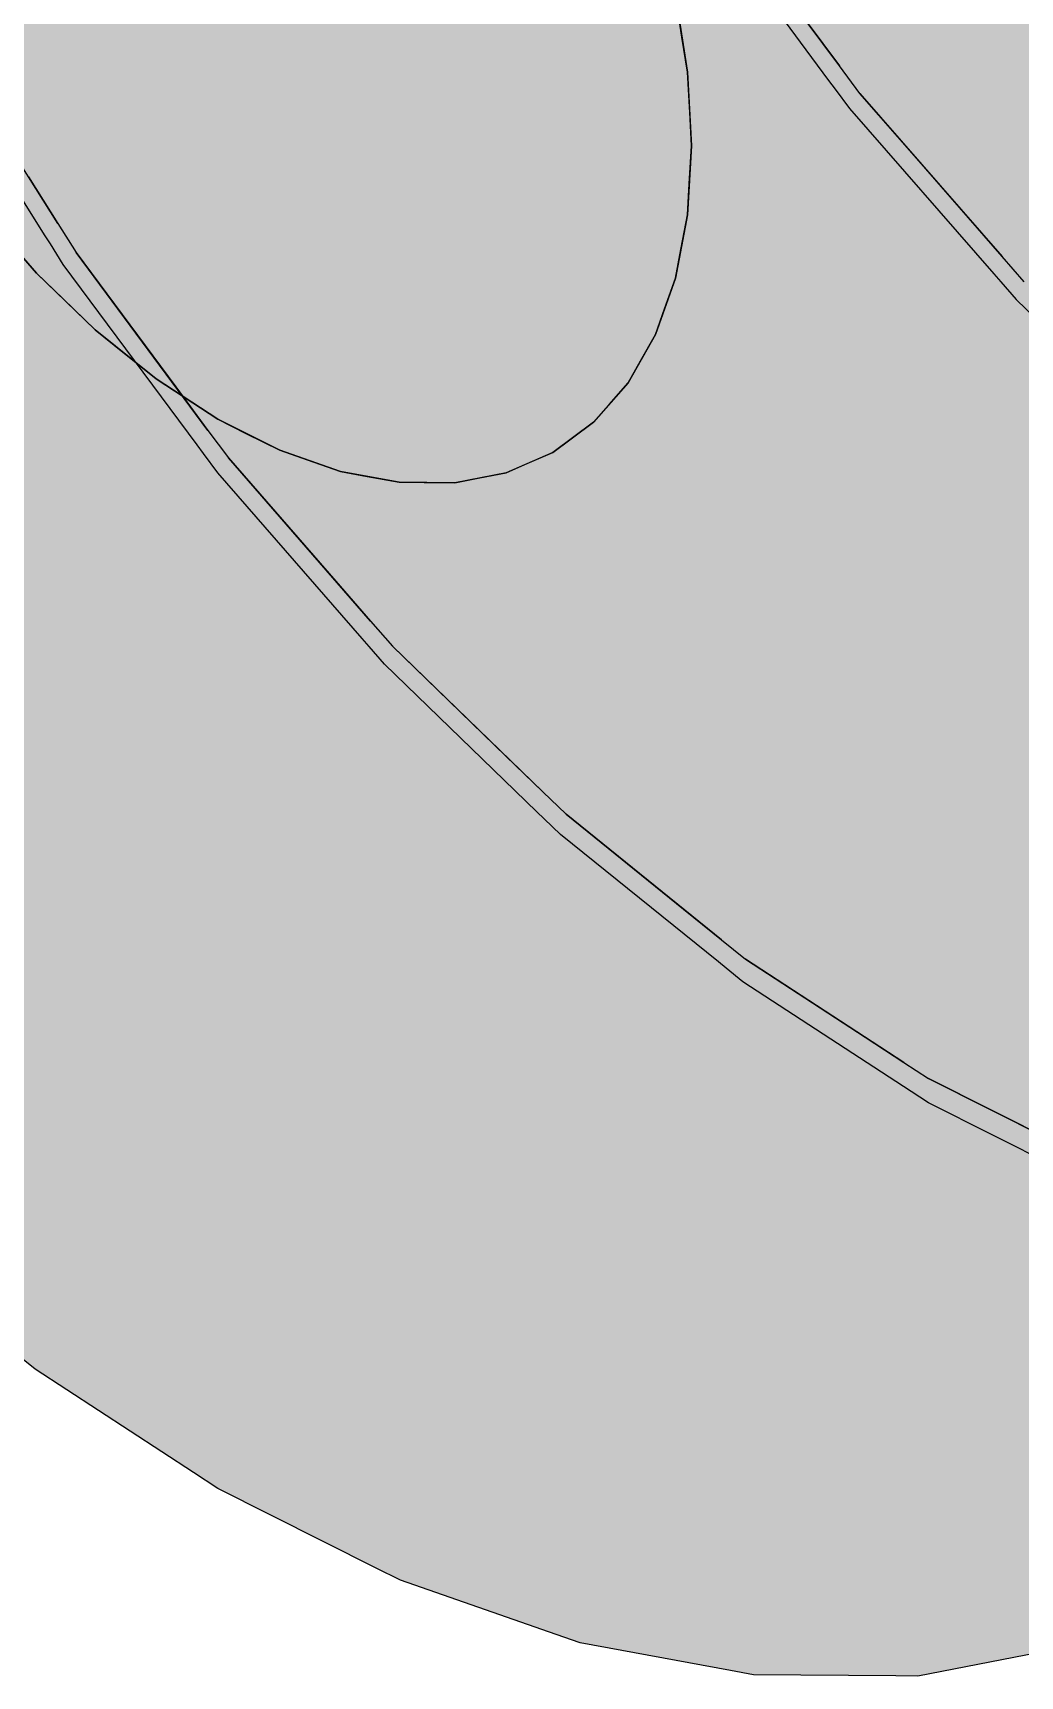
# Model space of a CAD drawing. Extents: x 0 to 420, y 0 to 297.
# Drawn here: x 271.23 to 284.49, y 179.8 to 201.88 of the extents above; entities that cross this region are included whole.
import ezdxf

# ---------------------------------------------------------------- set-up
doc = ezdxf.new("R2010")
doc.units = 0
doc.layers.add('SOMBRA', color=8, linetype='CONTINUOUS')
doc.layers.add('VISIBLE', color=7, linetype='CONTINUOUS')

msp = doc.modelspace()

# ---------------------------------------------------------------- linework, layer by layer
at = {"layer": 'SOMBRA', "color": 253}
for points in [[(296.2429, 218.3964), (268.911, 202.01), (269.2114, 201.4411)], [(296.2429, 218.3964), (269.2114, 201.4411), (296.7886, 217.3628)], [(269.4948, 200.9906), (296.7886, 217.3628), (269.2114, 201.4411)], [(269.4948, 200.9906), (296.7922, 217.3571), (296.7886, 217.3628)], [(296.7922, 217.3571), (269.4948, 200.9906), (269.8373, 200.446)], [(296.7922, 217.3571), (269.8373, 200.446), (297.4144, 216.3676)], [(307.5972, 217.2831), (279.9474, 201.8248), (279.8585, 202.392)], [(279.9474, 201.8248), (307.5972, 217.2831), (307.5981, 217.2772)], [(279.9474, 201.8248), (307.5981, 217.2772), (280.0209, 201.3555)], [(307.6522, 216.2923), (280.0209, 201.3555), (307.5981, 217.2772)], [(270.1506, 200.0233), (297.4144, 216.3676), (269.8373, 200.446)], [(270.1506, 200.0233), (297.4184, 216.3623), (297.4144, 216.3676)], [(297.4184, 216.3623), (270.1506, 200.0233), (270.5294, 199.5123)], [(297.4184, 216.3623), (270.5294, 199.5123), (298.1066, 215.434)], [(307.6522, 216.2923), (280.0507, 200.8134), (280.0209, 201.3555)], [(280.0507, 200.8134), (307.6522, 216.2923), (307.6525, 216.2866)], [(280.0507, 200.8134), (307.6525, 216.2866), (280.0754, 200.3649)], [(307.5984, 215.3642), (280.0754, 200.3649), (307.6525, 216.2866)], [(270.8674, 199.1247), (298.1066, 215.434), (270.5294, 199.5123)], [(270.8674, 199.1247), (298.1109, 215.4291), (298.1066, 215.434)], [(298.1109, 215.4291), (270.8674, 199.1247), (271.276, 198.6561)], [(298.1109, 215.4291), (271.276, 198.6561), (298.8532, 214.5778)], [(280.0456, 199.8572), (307.5981, 215.3589), (280.0209, 199.4372)], [(280.0456, 199.8572), (307.5984, 215.3642), (307.5981, 215.3589)], [(307.5984, 215.3642), (280.0456, 199.8572), (280.0754, 200.3649)], [(281.9181, 201.2447), (280.1202, 203.6699), (280.2924, 203.8296)], [(282.0046, 201.1281), (281.9181, 201.2447), (280.2924, 203.8296)], [(282.0046, 201.1281), (280.2924, 203.8296), (282.0642, 201.4396)], [(282.1967, 200.869), (282.0046, 201.1281), (282.0642, 201.4396)], [(282.1967, 200.869), (282.0642, 201.4396), (282.3381, 201.0702)], [(284.136, 198.645), (282.1967, 200.869), (282.3381, 201.0702)], [(284.2293, 198.538), (284.136, 198.645), (282.3381, 201.0702)], [(284.2293, 198.538), (282.3381, 201.0702), (284.2493, 198.8785)], [(284.4365, 198.3004), (284.2293, 198.538), (284.2493, 198.8785)], [(284.4365, 198.3004), (284.2493, 198.8785), (284.5447, 198.5396)], [(286.484, 196.3157), (284.4365, 198.3004), (284.5447, 198.5396)]]:
    msp.add_solid(points, dxfattribs=at)
at = {"layer": 'SOMBRA', "color": 254}
for points in [[(307.4366, 214.5147), (280.0209, 199.4372), (307.5981, 215.3589)], [(271.6329, 198.3102), (298.8532, 214.5778), (271.276, 198.6561)], [(271.6329, 198.3102), (298.8577, 214.5734), (298.8532, 214.5778)], [(298.8577, 214.5734), (271.6329, 198.3102), (272.0643, 197.892)], [(298.8577, 214.5734), (272.0643, 197.892), (299.6415, 213.8137)], [(307.1696, 213.7585), (279.8585, 198.5882), (307.4357, 214.5099)], [(279.9321, 198.9726), (307.4357, 214.5099), (279.8585, 198.5882)], [(279.9321, 198.9726), (307.4366, 214.5147), (307.4357, 214.5099)], [(307.4366, 214.5147), (279.9321, 198.9726), (280.0209, 199.4372)], [(272.4339, 197.5937), (299.6415, 213.8137), (272.0643, 197.892)], [(272.4339, 197.5937), (299.6461, 213.81), (299.6415, 213.8137)], [(299.6461, 213.81), (272.4339, 197.5937), (272.8808, 197.2331)], [(299.6461, 213.81), (272.8808, 197.2331), (300.4579, 213.1548)], [(306.802, 213.1083), (279.591, 197.8325), (307.1681, 213.7542)], [(279.7121, 198.1746), (307.1681, 213.7542), (279.591, 197.8325)], [(279.7121, 198.1746), (307.1696, 213.7585), (307.1681, 213.7542)], [(307.1696, 213.7585), (279.7121, 198.1746), (279.8585, 198.5882)], [(273.2568, 196.9876), (300.4579, 213.1548), (272.8808, 197.2331)], [(273.2568, 196.9876), (300.4627, 213.1517), (300.4579, 213.1548)], [(300.4627, 213.1517), (273.2568, 196.9876), (273.7114, 196.6907)], [(300.4627, 213.1517), (273.7114, 196.6907), (301.2886, 212.6124)], [(279.3895, 197.477), (306.802, 213.1083), (306.7999, 213.1046)], [(306.802, 213.1083), (279.3895, 197.477), (279.591, 197.8325)], [(306.3401, 212.5755), (279.2228, 197.1829), (306.7999, 213.1046)], [(279.3895, 197.477), (306.7999, 213.1046), (279.2228, 197.1829)], [(274.0875, 196.502), (301.2886, 212.6124), (273.7114, 196.6907)], [(274.0875, 196.502), (301.2933, 212.61), (301.2886, 212.6124)], [(301.2933, 212.61), (274.0875, 196.502), (274.5421, 196.274)], [(301.2933, 212.61), (274.5421, 196.274), (302.1192, 212.1957)], [(305.7917, 212.1689), (278.7603, 196.6507), (306.3375, 212.5724)], [(278.9697, 196.8917), (306.3375, 212.5724), (278.7603, 196.6507)], [(278.9697, 196.8917), (306.3401, 212.5755), (306.3375, 212.5724)], [(306.3401, 212.5755), (278.9697, 196.8917), (279.2228, 197.1829)], [(274.9117, 196.1455), (302.1192, 212.1957), (274.5421, 196.274)], [(274.9117, 196.1455), (302.1239, 212.194), (302.1192, 212.1957)], [(302.1239, 212.194), (274.9117, 196.1455), (275.3585, 195.9901)], [(302.1239, 212.194), (275.3585, 195.9901), (302.9357, 211.9118)], [(305.1663, 211.8957), (278.2114, 196.2449), (305.7886, 212.1666)], [(278.4599, 196.4286), (305.7886, 212.1666), (278.2114, 196.2449)], [(278.4599, 196.4286), (305.7917, 212.1689), (305.7886, 212.1666)], [(305.7917, 212.1689), (278.4599, 196.4286), (278.7603, 196.6507)], [(275.7154, 195.924), (302.9357, 211.9118), (275.3585, 195.9901)], [(275.7154, 195.924), (302.9402, 211.911), (302.9357, 211.9118)], [(302.9402, 211.911), (275.7154, 195.924), (276.1468, 195.844)], [(302.9402, 211.911), (276.1468, 195.844), (303.724, 211.7657)], [(304.4745, 211.7605), (277.5856, 195.9725), (305.1627, 211.8942)], [(277.8689, 196.0958), (305.1627, 211.8942), (277.5856, 195.9725)], [(277.8689, 196.0958), (305.1663, 211.8957), (305.1627, 211.8942)], [(305.1663, 211.8957), (277.8689, 196.0958), (278.2114, 196.2449)], [(276.4848, 195.8413), (303.724, 211.7657), (276.1468, 195.844)], [(276.4848, 195.8413), (303.7282, 211.7656), (303.724, 211.7657)], [(303.7282, 211.7656), (276.4848, 195.8413), (276.8934, 195.8381)], [(303.7282, 211.7656), (276.8934, 195.8381), (304.4706, 211.7598)], [(277.2068, 195.8989), (304.4706, 211.7598), (276.8934, 195.8381)], [(277.2068, 195.8989), (304.4745, 211.7605), (304.4706, 211.7598)], [(304.4745, 211.7605), (277.2068, 195.8989), (277.5856, 195.9725)]]:
    msp.add_solid(points, dxfattribs=at)
at = {"layer": 'SOMBRA', "color": 252}
for points in [[(289.8384, 209.3409), (282.0642, 201.4396), (281.0005, 202.8744)], [(289.8384, 209.3409), (291.6101, 206.951), (282.0642, 201.4396)], [(278.0903, 206.9438), (278.2426, 206.6553), (269.7574, 201.7563)], [(278.0903, 206.9438), (269.7574, 201.7563), (270.39, 202.498)], [(291.6101, 206.951), (282.3381, 201.0702), (282.0642, 201.4396)], [(291.6101, 206.951), (291.8841, 206.5815), (282.3381, 201.0702)], [(269.7574, 201.7563), (278.2426, 206.6553), (272.5214, 199.8286)], [(278.2426, 206.6553), (279.8683, 204.0704), (272.5214, 199.8286)], [(282.3381, 201.0702), (291.8841, 206.5815), (283.1019, 200.1942)], [(291.8841, 206.5815), (284.2493, 198.8785), (283.1019, 200.1942)], [(291.8841, 206.5815), (293.7952, 204.3898), (284.2493, 198.8785)], [(293.7952, 204.3898), (284.5447, 198.5396), (284.2493, 198.8785)], [(279.8683, 204.0704), (279.9465, 203.9461), (272.2463, 199.5004)], [(279.8683, 204.0704), (272.2463, 199.5004), (272.5214, 199.8286)], [(279.9465, 203.9461), (280.1202, 203.6699), (271.635, 198.7709)], [(279.9465, 203.9461), (271.635, 198.7709), (272.2463, 199.5004)], [(271.635, 198.7709), (280.1202, 203.6699), (274.5712, 197.003)], [(280.1202, 203.6699), (281.9181, 201.2447), (274.5712, 197.003)], [(281.0887, 202.0624), (281.87, 201.8531), (282.6095, 203.1577)], [(281.87, 201.8531), (284.2716, 202.9931), (282.6095, 203.1577)], [(281.87, 201.8531), (283.0145, 201.5464), (284.2716, 202.9931)], [(283.0145, 201.5464), (286.9764, 202.7252), (284.2716, 202.9931)], [(283.0145, 201.5464), (284.7523, 201.0808), (286.9764, 202.7252)], [(280.0209, 201.3555), (279.9655, 202.3634), (279.8585, 202.392)], [(280.0209, 201.3555), (280.1891, 202.3035), (279.9655, 202.3634)], [(280.0209, 201.3555), (280.1308, 201.3088), (280.1891, 202.3035)], [(280.1308, 201.3088), (280.5507, 202.2066), (280.1891, 202.3035)], [(280.1308, 201.3088), (280.3603, 201.2112), (280.5507, 202.2066)], [(280.3603, 201.2112), (281.0887, 202.0624), (280.5507, 202.2066)], [(269.7574, 201.7563), (271.3831, 199.1714), (269.9574, 201.8718)], [(271.3831, 199.1714), (271.5594, 199.3244), (269.9574, 201.8718)], [(280.3603, 201.2112), (280.7314, 201.0534), (281.0887, 202.0624)], [(280.7314, 201.0534), (281.87, 201.8531), (281.0887, 202.0624)], [(280.7314, 201.0534), (281.2836, 200.8185), (281.87, 201.8531)], [(281.2836, 200.8185), (283.0145, 201.5464), (281.87, 201.8531)], [(269.7574, 201.7563), (272.5214, 199.8286), (271.3831, 199.1714)], [(281.2836, 200.8185), (282.0856, 200.4774), (283.0145, 201.5464)], [(282.0856, 200.4774), (284.7523, 201.0808), (283.0145, 201.5464)], [(281.9181, 201.2447), (282.0046, 201.1281), (274.3043, 196.6823)], [(281.9181, 201.2447), (274.3043, 196.6823), (274.5712, 197.003)], [(280.0754, 200.3649), (280.1308, 201.3088), (280.0209, 201.3555)], [(280.0754, 200.3649), (280.3603, 201.2112), (280.1308, 201.3088)], [(280.0754, 200.3649), (280.1862, 200.301), (280.3603, 201.2112)], [(280.1862, 200.301), (280.7314, 201.0534), (280.3603, 201.2112)], [(282.0046, 201.1281), (282.1967, 200.869), (273.7114, 195.97)], [(282.0046, 201.1281), (273.7114, 195.97), (274.3043, 196.6823)], [(280.1862, 200.301), (280.4177, 200.1673), (280.7314, 201.0534)], [(280.4177, 200.1673), (281.2836, 200.8185), (280.7314, 201.0534)], [(282.0856, 200.4774), (283.2603, 199.9777), (284.7523, 201.0808)], [(283.2603, 199.9777), (287.5801, 200.3231), (284.7523, 201.0808)], [(273.7114, 195.97), (282.1967, 200.869), (276.7891, 194.4032)], [(282.1967, 200.869), (284.136, 198.645), (276.7891, 194.4032)], [(280.4177, 200.1673), (280.7919, 199.9512), (281.2836, 200.8185)], [(280.7919, 199.9512), (282.0856, 200.4774), (281.2836, 200.8185)], [(280.0209, 199.4372), (280.1862, 200.301), (280.0754, 200.3649)], [(280.0209, 199.4372), (280.4177, 200.1673), (280.1862, 200.301)], [(280.7919, 199.9512), (281.3489, 199.6297), (282.0856, 200.4774)], [(281.3489, 199.6297), (283.2603, 199.9777), (282.0856, 200.4774)], [(283.2603, 199.9777), (285.0439, 199.2191), (287.5801, 200.3231)], [(280.0209, 199.4372), (280.1308, 199.3571), (280.4177, 200.1673)], [(280.1308, 199.3571), (280.7919, 199.9512), (280.4177, 200.1673)], [(271.5594, 199.3244), (265.7063, 195.9451), (271.1668, 199.9487)], [(280.1308, 199.3571), (280.3603, 199.1897), (280.7919, 199.9512)], [(280.3603, 199.1897), (281.3489, 199.6297), (280.7919, 199.9512)], [(281.3489, 199.6297), (282.1578, 199.1626), (283.2603, 199.9777)], [(282.1578, 199.1626), (285.0439, 199.2191), (283.2603, 199.9777)], [(272.5214, 199.8286), (271.4612, 199.0471), (271.3831, 199.1714)], [(272.5214, 199.8286), (272.2463, 199.5004), (271.4612, 199.0471)], [(270.5294, 199.5123), (271.1451, 198.3666), (271.2336, 198.5624)], [(270.5294, 199.5123), (271.2336, 198.5624), (271.276, 198.6561)], [(272.2463, 199.5004), (271.635, 198.7709), (271.4612, 199.0471)], [(279.8585, 198.5882), (280.1308, 199.3571), (280.0209, 199.4372)], [(280.3603, 199.1897), (280.7314, 198.919), (281.3489, 199.6297)], [(280.7314, 198.919), (282.1578, 199.1626), (281.3489, 199.6297)], [(271.5594, 199.3244), (271.8071, 198.9306), (262.2612, 193.4193)], [(271.5594, 199.3244), (262.2612, 193.4193), (265.7063, 195.9451)], [(271.3831, 199.1714), (271.4612, 199.0471), (271.5594, 199.3244)], [(271.4612, 199.0471), (271.8071, 198.9306), (271.5594, 199.3244)], [(279.8585, 198.5882), (280.3603, 199.1897), (280.1308, 199.3571)], [(282.1578, 199.1626), (283.3427, 198.4785), (285.0439, 199.2191)], [(283.3427, 198.4785), (287.9465, 197.9845), (285.0439, 199.2191)], [(271.4612, 199.0471), (271.635, 198.7709), (271.8071, 198.9306)], [(279.8585, 198.5882), (279.9655, 198.4933), (280.3603, 199.1897)], [(279.9655, 198.4933), (280.7314, 198.919), (280.3603, 199.1897)], [(280.7314, 198.919), (281.2836, 198.5163), (282.1578, 199.1626)], [(281.2836, 198.5163), (283.3427, 198.4785), (282.1578, 199.1626)], [(264.033, 191.0293), (262.2612, 193.4193), (271.8071, 198.9306)], [(264.033, 191.0293), (271.8071, 198.9306), (273.1447, 197.1264)], [(271.635, 198.7709), (273.4328, 196.3457), (271.8071, 198.9306)], [(271.635, 198.7709), (274.5712, 197.003), (273.4328, 196.3457)], [(273.4328, 196.3457), (273.5789, 196.5407), (271.8071, 198.9306)], [(279.9655, 198.4933), (280.1891, 198.295), (280.7314, 198.919)], [(280.1891, 198.295), (281.2836, 198.5163), (280.7314, 198.919)], [(271.2336, 198.5624), (271.1451, 198.3666), (271.8788, 197.1999)], [(271.276, 198.6561), (271.2336, 198.5624), (271.9757, 197.5614)], [(271.2336, 198.5624), (271.8788, 197.1999), (271.9757, 197.5614)], [(271.276, 198.6561), (271.9757, 197.5614), (272.0356, 197.785)], [(271.276, 198.6561), (272.0356, 197.785), (272.0643, 197.892)], [(284.2293, 198.538), (284.4365, 198.3004), (275.9512, 193.4014)], [(284.2293, 198.538), (275.9512, 193.4014), (276.529, 194.0922)], [(284.136, 198.645), (284.2293, 198.538), (276.529, 194.0922)], [(284.136, 198.645), (276.529, 194.0922), (276.7891, 194.4032)], [(279.591, 197.8325), (279.9655, 198.4933), (279.8585, 198.5882)], [(271.1451, 198.3666), (271.0018, 198.05), (271.7347, 196.6619)], [(271.1451, 198.3666), (271.7347, 196.6619), (271.8788, 197.1999)], [(279.591, 197.8325), (280.1891, 198.295), (279.9655, 198.4933)], [(280.1891, 198.295), (280.5507, 197.9744), (281.2836, 198.5163)], [(280.5507, 197.9744), (282.0855, 197.9313), (281.2836, 198.5163)], [(281.2836, 198.5163), (282.0855, 197.9313), (283.3427, 198.4785)], [(282.0855, 197.9313), (285.1417, 197.4399), (283.3427, 198.4785)], [(283.3427, 198.4785), (285.1417, 197.4399), (287.9465, 197.9845)], [(275.9512, 193.4014), (284.4365, 198.3004), (279.1371, 192.0739)], [(284.4365, 198.3004), (286.484, 196.3157), (279.1371, 192.0739)], [(279.591, 197.8325), (279.6933, 197.7244), (280.1891, 198.295)], [(279.6933, 197.7244), (280.5507, 197.9744), (280.1891, 198.295)], [(271.0018, 198.05), (270.7887, 197.5789), (271.5253, 195.8806)], [(271.0018, 198.05), (271.5253, 195.8806), (271.7347, 196.6619)], [(272.0643, 197.892), (272.0356, 197.785), (272.8361, 196.8671)], [(272.0643, 197.892), (272.8361, 196.8671), (272.8663, 197.1147)], [(272.0643, 197.892), (272.8663, 197.1147), (272.8808, 197.2331)], [(279.6933, 197.7244), (279.9072, 197.4987), (280.5507, 197.9744)], [(279.9072, 197.4987), (281.0887, 197.4974), (280.5507, 197.9744)], [(280.5507, 197.9744), (281.0887, 197.4974), (282.0855, 197.9313)], [(281.0887, 197.4974), (283.2603, 197.0745), (282.0855, 197.9313)], [(282.0855, 197.9313), (283.2603, 197.0745), (285.1417, 197.4399)], [(272.0356, 197.785), (271.9757, 197.5614), (272.7872, 196.4668)], [(272.0356, 197.785), (272.7872, 196.4668), (272.8361, 196.8671)], [(279.2228, 197.1829), (279.6933, 197.7244), (279.591, 197.8325)], [(279.2228, 197.1829), (279.9072, 197.4987), (279.6933, 197.7244)], [(270.7887, 197.5789), (271.2187, 194.7361), (271.5253, 195.8806)], [(271.9757, 197.5614), (271.8788, 197.1999), (272.7145, 195.8712)], [(271.9757, 197.5614), (272.7145, 195.8712), (272.7872, 196.4668)], [(279.2228, 197.1829), (279.3187, 197.0636), (279.9072, 197.4987)], [(279.3187, 197.0636), (280.253, 197.1336), (279.9072, 197.4987)], [(279.9072, 197.4987), (280.253, 197.1336), (281.0887, 197.4974)], [(280.253, 197.1336), (281.87, 196.8045), (281.0887, 197.4974)], [(281.0887, 197.4974), (281.87, 196.8045), (283.2603, 197.0745)], [(283.2603, 197.0745), (288.0693, 195.7496), (285.1417, 197.4399)], [(272.8808, 197.2331), (272.8663, 197.1147), (273.7114, 196.2955)], [(272.8808, 197.2331), (273.7114, 196.2955), (273.7114, 196.5628)], [(272.8808, 197.2331), (273.7114, 196.5628), (273.7114, 196.6907)], [(264.033, 191.0293), (273.1447, 197.1264), (267.7256, 193.1613)], [(273.5789, 196.5407), (267.7256, 193.1613), (273.1447, 197.1264)], [(271.8788, 197.1999), (271.7347, 196.6619), (272.6089, 195.0061)], [(271.8788, 197.1999), (272.6089, 195.0061), (272.7145, 195.8712)], [(272.8663, 197.1147), (272.8361, 196.8671), (273.7114, 195.8633)], [(272.8663, 197.1147), (273.7114, 195.8633), (273.7114, 196.2955)], [(274.5712, 197.003), (273.5193, 196.2291), (273.4328, 196.3457)], [(274.5712, 197.003), (274.3043, 196.6823), (273.5193, 196.2291)], [(278.7603, 196.6507), (279.3187, 197.0636), (279.2228, 197.1829)], [(278.7603, 196.6507), (279.5192, 196.8142), (279.3187, 197.0636)], [(279.3187, 197.0636), (279.5192, 196.8142), (280.253, 197.1336)], [(279.5192, 196.8142), (280.7675, 196.5904), (280.253, 197.1336)], [(280.253, 197.1336), (280.7675, 196.5904), (281.87, 196.8045)], [(281.87, 196.8045), (285.0439, 195.7736), (283.2603, 197.0745)], [(283.2603, 197.0745), (285.0439, 195.7736), (288.0693, 195.7496)], [(272.8361, 196.8671), (272.7872, 196.4668), (273.7114, 195.2202)], [(272.8361, 196.8671), (273.7114, 195.2202), (273.7114, 195.8633)], [(278.7603, 196.6507), (278.8482, 196.5221), (279.5192, 196.8142)], [(278.8482, 196.5221), (279.8433, 196.4109), (279.5192, 196.8142)], [(279.5192, 196.8142), (279.8433, 196.4109), (280.7675, 196.5904)], [(280.7675, 196.5904), (283.0145, 195.7896), (281.87, 196.8045)], [(281.87, 196.8045), (283.0145, 195.7896), (285.0439, 195.7736)], [(271.7347, 196.6619), (271.5253, 195.8806), (272.4543, 193.7389)], [(271.7347, 196.6619), (272.4543, 193.7389), (272.6089, 195.0061)], [(274.3043, 196.6823), (273.7114, 195.97), (273.5193, 196.2291)], [(273.7114, 196.6907), (273.7114, 196.5628), (274.5868, 195.8563)], [(273.7114, 196.6907), (274.5868, 195.8563), (274.5565, 196.1388)], [(273.7114, 196.6907), (274.5565, 196.1388), (274.5421, 196.274)], [(273.7114, 196.5628), (273.7114, 196.2955), (274.6356, 195.3996)], [(273.7114, 196.5628), (274.6356, 195.3996), (274.5868, 195.8563)], [(278.2114, 196.2449), (278.8482, 196.5221), (278.7603, 196.6507)], [(279.8433, 196.4109), (281.5149, 195.8015), (280.7675, 196.5904)], [(280.7675, 196.5904), (281.5149, 195.8015), (283.0145, 195.7896)], [(273.5789, 196.5407), (273.8528, 196.1712), (264.3069, 190.6598)], [(273.5789, 196.5407), (264.3069, 190.6598), (267.7256, 193.1613)], [(272.7872, 196.4668), (272.7145, 195.8712), (273.7114, 194.2861)], [(272.7872, 196.4668), (273.7114, 194.2861), (273.7114, 195.2202)], [(273.4328, 196.3457), (273.5193, 196.2291), (273.5789, 196.5407)], [(273.5193, 196.2291), (273.8528, 196.1712), (273.5789, 196.5407)], [(278.2114, 196.2449), (279.0318, 196.2534), (278.8482, 196.5221)], [(278.8482, 196.5221), (279.0318, 196.2534), (279.8433, 196.4109)], [(279.0318, 196.2534), (280.3257, 195.8109), (279.8433, 196.4109)], [(279.8433, 196.4109), (280.3257, 195.8109), (281.5149, 195.8015)], [(266.218, 188.4681), (264.3069, 190.6598), (273.8528, 196.1712)], [(266.218, 188.4681), (273.8528, 196.1712), (275.2956, 194.5166)], [(273.5193, 196.2291), (273.7114, 195.97), (273.8528, 196.1712)], [(273.7114, 196.2955), (273.7114, 195.8633), (274.7083, 194.72)], [(273.7114, 196.2955), (274.7083, 194.72), (274.6356, 195.3996)], [(273.7114, 195.97), (275.6507, 193.746), (273.8528, 196.1712)], [(275.6507, 193.746), (275.764, 193.9795), (273.8528, 196.1712)], [(274.5421, 196.274), (274.5565, 196.1388), (275.4471, 195.5572)], [(274.5421, 196.274), (275.4471, 195.5572), (275.3872, 195.85)], [(274.5421, 196.274), (275.3872, 195.85), (275.3585, 195.9901)], [(274.5565, 196.1388), (274.5868, 195.8563), (275.544, 195.0838)], [(274.5565, 196.1388), (275.544, 195.0838), (275.4471, 195.5572)], [(277.5856, 195.9725), (278.2898, 196.1092), (278.2114, 196.2449)], [(277.5856, 195.9725), (278.4534, 195.8257), (278.2898, 196.1092)], [(278.2114, 196.2449), (278.2898, 196.1092), (279.0318, 196.2534)], [(278.2898, 196.1092), (279.3288, 195.8188), (279.0318, 196.2534)], [(278.2898, 196.1092), (278.4534, 195.8257), (279.3288, 195.8188)], [(286.5825, 196.2202), (286.8013, 196.0081), (278.316, 191.1092)], [(286.5825, 196.2202), (278.316, 191.1092), (278.8823, 191.7745)], [(286.484, 196.3157), (286.5825, 196.2202), (278.8823, 191.7745)], [(286.484, 196.3157), (278.8823, 191.7745), (279.1371, 192.0739)], [(279.0318, 196.2534), (279.3288, 195.8188), (280.3257, 195.8109)], [(273.7114, 195.97), (276.7891, 194.4032), (275.6507, 193.746)], [(275.3585, 195.9901), (275.3872, 195.85), (276.2778, 195.4032)], [(275.3585, 195.9901), (276.2778, 195.4032), (276.1892, 195.7013)], [(275.3585, 195.9901), (276.1892, 195.7013), (276.1468, 195.844)], [(276.8934, 195.8381), (277.653, 195.8321), (277.5856, 195.9725)], [(277.5856, 195.9725), (277.653, 195.8321), (278.4534, 195.8257)], [(278.316, 191.1092), (286.8013, 196.0081), (281.5751, 190.0549)], [(286.8013, 196.0081), (288.9221, 194.2966), (281.5751, 190.0549)], [(271.5253, 195.8806), (271.2187, 194.7361), (272.2195, 191.8149)], [(271.5253, 195.8806), (272.2195, 191.8149), (272.4543, 193.7389)], [(272.7145, 195.8712), (272.6089, 195.0061), (273.7114, 192.9179)], [(272.7145, 195.8712), (273.7114, 192.9179), (273.7114, 194.2861)], [(273.7114, 195.8633), (273.7114, 195.2202), (274.8139, 193.733)], [(273.7114, 195.8633), (274.8139, 193.733), (274.7083, 194.72)], [(274.5868, 195.8563), (274.6356, 195.3996), (275.6881, 194.3794)], [(274.5868, 195.8563), (275.6881, 194.3794), (275.544, 195.0838)], [(275.3872, 195.85), (275.4471, 195.5572), (276.421, 194.9212)], [(275.3872, 195.85), (276.421, 194.9212), (276.2778, 195.4032)], [(276.1468, 195.844), (276.1892, 195.7013), (277.0645, 195.397)], [(276.1468, 195.844), (277.0645, 195.397), (276.9488, 195.6953)], [(276.1468, 195.844), (276.9488, 195.6953), (276.8934, 195.8381)], [(276.1892, 195.7013), (276.2778, 195.4032), (277.2517, 194.9147)], [(276.1892, 195.7013), (277.2517, 194.9147), (277.0645, 195.397)], [(276.8934, 195.8381), (276.9488, 195.6953), (277.7939, 195.5386)], [(276.8934, 195.8381), (277.7939, 195.5386), (277.653, 195.8321)], [(276.9488, 195.6953), (277.0645, 195.397), (278.0218, 195.0642)], [(276.9488, 195.6953), (278.0218, 195.0642), (277.7939, 195.5386)], [(277.653, 195.8321), (277.7939, 195.5386), (278.7181, 195.3673)], [(277.653, 195.8321), (278.7181, 195.3673), (278.4534, 195.8257)], [(278.4534, 195.8257), (278.7181, 195.3673), (279.7706, 195.1722)], [(278.4534, 195.8257), (279.7706, 195.1722), (279.3288, 195.8188)], [(279.3288, 195.8188), (279.7706, 195.1722), (281.0262, 194.9394)], [(279.3288, 195.8188), (281.0262, 194.9394), (280.3257, 195.8109)], [(280.3257, 195.8109), (281.0262, 194.9394), (282.6095, 194.6459)], [(280.3257, 195.8109), (282.6095, 194.6459), (281.5149, 195.8015)], [(281.5149, 195.8015), (282.6095, 194.6459), (284.7522, 194.2487)], [(281.5149, 195.8015), (284.7522, 194.2487), (283.0145, 195.7896)], [(283.0145, 195.7896), (284.7522, 194.2487), (287.9464, 193.6566)], [(283.0145, 195.7896), (287.9464, 193.6566), (285.0439, 195.7736)], [(275.4471, 195.5572), (275.544, 195.0838), (276.6342, 194.204)], [(275.4471, 195.5572), (276.6342, 194.204), (276.421, 194.9212)], [(277.7939, 195.5386), (278.0218, 195.0642), (279.1119, 194.6852)], [(277.7939, 195.5386), (279.1119, 194.6852), (278.7181, 195.3673)], [(274.6356, 195.3996), (274.7083, 194.72), (275.8975, 193.3563)], [(274.6356, 195.3996), (275.8975, 193.3563), (275.6881, 194.3794)], [(276.2778, 195.4032), (276.421, 194.9212), (277.5302, 194.1969)], [(276.2778, 195.4032), (277.5302, 194.1969), (277.2517, 194.9147)], [(277.0645, 195.397), (277.2517, 194.9147), (278.3608, 194.3582)], [(277.0645, 195.397), (278.3608, 194.3582), (278.0218, 195.0642)], [(278.7181, 195.3673), (279.1119, 194.6852), (280.4124, 194.2331)], [(278.7181, 195.3673), (280.4124, 194.2331), (279.7706, 195.1722)], [(272.6089, 195.0061), (272.4543, 193.7389), (273.7114, 190.8406)], [(272.6089, 195.0061), (273.7114, 190.8406), (273.7114, 192.9179)], [(273.7114, 195.2202), (273.7114, 194.2861), (274.9686, 192.2873)], [(273.7114, 195.2202), (274.9686, 192.2873), (274.8139, 193.733)], [(275.544, 195.0838), (275.6881, 194.3794), (276.9437, 193.1623)], [(275.544, 195.0838), (276.9437, 193.1623), (276.6342, 194.204)], [(278.0218, 195.0642), (278.3608, 194.3582), (279.6839, 193.6945)], [(278.0218, 195.0642), (279.6839, 193.6945), (279.1119, 194.6852)], [(279.7706, 195.1722), (280.4124, 194.2331), (282.0523, 193.6629)], [(279.7706, 195.1722), (282.0523, 193.6629), (281.0262, 194.9394)], [(276.421, 194.9212), (276.6342, 194.204), (277.9346, 193.1545)], [(276.421, 194.9212), (277.9346, 193.1545), (277.5302, 194.1969)], [(277.2517, 194.9147), (277.5302, 194.1969), (278.8533, 193.3329)], [(277.2517, 194.9147), (278.8533, 193.3329), (278.3608, 194.3582)], [(281.0262, 194.9394), (282.0523, 193.6629), (284.2716, 192.8913)], [(281.0262, 194.9394), (284.2716, 192.8913), (282.6095, 194.6459)], [(271.2187, 194.7361), (270.753, 192.9983), (271.8373, 188.6839)], [(271.2187, 194.7361), (271.8373, 188.6839), (272.2195, 191.8149)], [(274.7083, 194.72), (274.8139, 193.733), (276.2042, 191.8577)], [(274.7083, 194.72), (276.2042, 191.8577), (275.8975, 193.3563)], [(279.1119, 194.6852), (279.6839, 193.6945), (281.3524, 192.8574)], [(279.1119, 194.6852), (281.3524, 192.8574), (280.4124, 194.2331)], [(282.6095, 194.6459), (284.2716, 192.8913), (287.5801, 191.7411)], [(282.6095, 194.6459), (287.5801, 191.7411), (284.7522, 194.2487)], [(266.218, 188.4681), (275.2956, 194.5166), (269.9106, 190.6)], [(275.764, 193.9795), (269.9106, 190.6), (275.2956, 194.5166)], [(276.7891, 194.4032), (275.744, 193.639), (275.6507, 193.746)], [(275.6881, 194.3794), (275.8975, 193.3563), (277.3971, 191.6365)], [(275.6881, 194.3794), (277.3971, 191.6365), (276.9437, 193.1623)], [(276.7891, 194.4032), (276.529, 194.0922), (275.744, 193.639)], [(278.3608, 194.3582), (278.8533, 193.3329), (280.5217, 192.2433)], [(278.3608, 194.3582), (280.5217, 192.2433), (279.6839, 193.6945)], [(273.7114, 194.2861), (273.7114, 192.9179), (275.2034, 190.0921)], [(273.7114, 194.2861), (275.2034, 190.0921), (274.9686, 192.2873)], [(276.6342, 194.204), (276.9437, 193.1623), (278.5271, 191.6276)], [(276.6342, 194.204), (278.5271, 191.6276), (277.9346, 193.1545)], [(277.5302, 194.1969), (277.9346, 193.1545), (279.5746, 191.831)], [(277.5302, 194.1969), (279.5746, 191.831), (278.8533, 193.3329)], [(280.4124, 194.2331), (281.3524, 192.8574), (283.6104, 191.7247)], [(280.4124, 194.2331), (283.6104, 191.7247), (282.0523, 193.6629)], [(289.0241, 194.2143), (289.2506, 194.0314), (280.7654, 189.1325)], [(289.0241, 194.2143), (280.7654, 189.1325), (281.3238, 189.7685)], [(288.9221, 194.2966), (289.0241, 194.2143), (281.3238, 189.7685)], [(288.9221, 194.2966), (281.3238, 189.7685), (281.5751, 190.0549)], [(275.764, 193.9795), (276.0595, 193.6407), (266.5135, 188.1293)], [(275.764, 193.9795), (266.5135, 188.1293), (269.9106, 190.6)], [(275.6507, 193.746), (275.744, 193.639), (275.764, 193.9795)], [(276.529, 194.0922), (275.9512, 193.4014), (275.744, 193.639)], [(275.744, 193.639), (276.0595, 193.6407), (275.764, 193.9795)], [(280.7654, 189.1325), (289.2506, 194.0314), (284.0614, 188.3806)], [(289.2506, 194.0314), (291.4083, 192.6224), (284.0614, 188.3806)], [(272.4543, 193.7389), (272.2195, 191.8149), (273.7114, 187.4601)], [(272.4543, 193.7389), (273.7114, 187.4601), (273.7114, 190.8406)], [(274.8139, 193.733), (274.9686, 192.2873), (276.6698, 189.5823)], [(274.8139, 193.733), (276.6698, 189.5823), (276.2042, 191.8577)], [(279.6839, 193.6945), (280.5217, 192.2433), (282.7797, 190.7688)], [(279.6839, 193.6945), (282.7797, 190.7688), (281.3524, 192.8574)], [(268.5313, 186.1734), (266.5135, 188.1293), (276.0595, 193.6407)], [(268.5313, 186.1734), (276.0595, 193.6407), (277.5828, 192.1641)], [(275.744, 193.639), (275.9512, 193.4014), (276.0595, 193.6407)], [(275.9512, 193.4014), (277.9988, 191.4167), (276.0595, 193.6407)], [(277.9988, 191.4167), (278.0773, 191.6848), (276.0595, 193.6407)], [(282.0523, 193.6629), (283.6104, 191.7247), (286.9764, 190.0361)], [(282.0523, 193.6629), (286.9764, 190.0361), (284.2716, 192.8913)], [(275.8975, 193.3563), (276.2042, 191.8577), (278.0856, 189.3198)], [(275.8975, 193.3563), (278.0856, 189.3198), (277.3971, 191.6365)], [(275.9512, 193.4014), (279.1371, 192.0739), (277.9988, 191.4167)], [(278.8533, 193.3329), (279.5746, 191.831), (281.7939, 190.04)], [(278.8533, 193.3329), (281.7939, 190.04), (280.5217, 192.2433)], [(276.9437, 193.1623), (277.3971, 191.6365), (279.4266, 189.3092)], [(276.9437, 193.1623), (279.4266, 189.3092), (278.5271, 191.6276)], [(277.9346, 193.1545), (278.5271, 191.6276), (280.6698, 189.5506)], [(277.9346, 193.1545), (280.6698, 189.5506), (279.5746, 191.831)], [(270.753, 192.9983), (270.9332, 184.1844), (271.2563, 183.9236)], [(270.753, 192.9983), (271.2563, 183.9236), (271.8373, 188.6839)], [(273.7114, 192.9179), (273.7114, 190.8406), (275.5855, 186.5199)], [(273.7114, 192.9179), (275.5855, 186.5199), (275.2034, 190.0921)], [(281.3524, 192.8574), (282.7797, 190.7688), (286.1457, 188.5707)], [(281.3524, 192.8574), (286.1457, 188.5707), (283.6104, 191.7247)], [(284.2716, 192.8913), (286.9764, 190.0361), (291.7737, 187.6294)], [(284.2716, 192.8913), (291.8796, 187.9285), (287.5801, 191.7411)], [(284.2716, 192.8913), (291.7737, 187.6294), (291.8796, 187.9285)], [(291.4083, 192.6224), (291.5121, 192.5546), (283.8118, 188.1088)], [(291.4083, 192.6224), (283.8118, 188.1088), (284.0614, 188.3806)], [(291.5121, 192.5546), (291.7426, 192.4041), (283.2574, 187.5051)], [(291.5121, 192.5546), (283.2574, 187.5051), (283.8118, 188.1088)], [(283.2574, 187.5051), (291.7426, 192.4041), (286.5534, 187.0799)], [(268.5313, 186.1734), (277.5828, 192.1641), (272.224, 188.3054)], [(278.0773, 191.6848), (272.224, 188.3054), (277.5828, 192.1641)], [(274.9686, 192.2873), (275.2034, 190.0921), (277.4275, 185.8795)], [(274.9686, 192.2873), (277.4275, 185.8795), (276.6698, 189.5823)], [(280.5217, 192.2433), (281.7939, 190.04), (285.1023, 187.3699)], [(280.5217, 192.2433), (285.1023, 187.3699), (282.7797, 190.7688)], [(279.1371, 192.0739), (278.0972, 191.3212), (277.9988, 191.4167)], [(279.1371, 192.0739), (278.8823, 191.7745), (278.0972, 191.3212)], [(272.2195, 191.8149), (271.8373, 188.6839), (273.3827, 182.535)], [(272.2195, 191.8149), (273.3827, 182.535), (273.7114, 182.3203)], [(272.2195, 191.8149), (273.7114, 182.3203), (273.7114, 187.4601)], [(276.2042, 191.8577), (276.6698, 189.5823), (279.206, 185.5498)], [(276.2042, 191.8577), (279.206, 185.5498), (278.0856, 189.3198)], [(278.8823, 191.7745), (278.316, 191.1092), (278.0972, 191.3212)], [(279.5746, 191.831), (280.6698, 189.5506), (283.864, 186.4544)], [(279.5746, 191.831), (283.864, 186.4544), (281.7939, 190.04)], [(283.6104, 191.7247), (286.1457, 188.5707), (290.943, 185.4379)], [(283.6104, 191.7247), (291.0887, 185.6949), (286.9764, 190.0361)], [(283.6104, 191.7247), (290.943, 185.4379), (291.0887, 185.6949)], [(278.0773, 191.6848), (278.3892, 191.3824), (268.8433, 185.871)], [(278.0773, 191.6848), (268.8433, 185.871), (272.224, 188.3054)], [(277.3971, 191.6365), (278.0856, 189.3198), (280.8904, 185.5365)], [(277.3971, 191.6365), (280.8904, 185.5365), (279.4266, 189.3092)], [(277.9988, 191.4167), (278.0972, 191.3212), (278.0773, 191.6848)], [(278.0972, 191.3212), (278.3892, 191.3824), (278.0773, 191.6848)], [(278.5271, 191.6276), (279.4266, 189.3092), (282.4519, 185.8398)], [(278.5271, 191.6276), (282.4519, 185.8398), (280.6698, 189.5506)], [(270.9332, 184.1844), (268.8433, 185.871), (278.3892, 191.3824)], [(270.9332, 184.1844), (278.3892, 191.3824), (279.967, 190.1091)], [(278.0972, 191.3212), (278.316, 191.1092), (278.3892, 191.3824)], [(278.316, 191.1092), (280.4368, 189.3976), (278.3892, 191.3824)], [(280.4368, 189.3976), (280.4792, 189.6957), (278.3892, 191.3824)], [(278.316, 191.1092), (281.5751, 190.0549), (280.4368, 189.3976)], [(273.7114, 190.8406), (275.8378, 181.2536), (276.1665, 181.0887)], [(273.7114, 190.8406), (273.7114, 187.4601), (275.8378, 181.2536)], [(273.7114, 190.8406), (276.1665, 181.0887), (275.5855, 186.5199)], [(282.7797, 190.7688), (285.1023, 187.3699), (289.8175, 183.5646)], [(282.7797, 190.7688), (290.0005, 183.7752), (286.1457, 188.5707)], [(282.7797, 190.7688), (289.8175, 183.5646), (290.0005, 183.7752)], [(270.9332, 184.1844), (279.967, 190.1091), (274.6259, 186.3163)], [(280.4792, 189.6957), (274.6259, 186.3163), (279.967, 190.1091)], [(275.2034, 190.0921), (278.2564, 180.3621), (278.5796, 180.2498)], [(275.2034, 190.0921), (275.5855, 186.5199), (278.2564, 180.3621)], [(275.2034, 190.0921), (278.5796, 180.2498), (277.4275, 185.8795)], [(281.5751, 190.0549), (280.5388, 189.3153), (280.4368, 189.3976)], [(281.5751, 190.0549), (281.3238, 189.7685), (280.5388, 189.3153)], [(281.7939, 190.04), (283.864, 186.4544), (288.4164, 182.0416)], [(281.7939, 190.04), (288.6336, 182.2022), (285.1023, 187.3699)], [(281.7939, 190.04), (288.4164, 182.0416), (288.6336, 182.2022)], [(281.3238, 189.7685), (280.7654, 189.1325), (280.5388, 189.3153)], [(280.4792, 189.6957), (280.8023, 189.4349), (271.2563, 183.9236)], [(280.4792, 189.6957), (271.2563, 183.9236), (274.6259, 186.3163)], [(276.6698, 189.5823), (280.5974, 179.8757), (280.9093, 179.8179)], [(276.6698, 189.5823), (277.4275, 185.8795), (280.5974, 179.8757)], [(276.6698, 189.5823), (280.9093, 179.8179), (279.206, 185.5498)], [(280.4368, 189.3976), (280.5388, 189.3153), (280.4792, 189.6957)], [(280.5388, 189.3153), (280.8023, 189.4349), (280.4792, 189.6957)], [(280.6698, 189.5506), (282.4519, 185.8398), (286.7637, 180.8951)], [(280.6698, 189.5506), (286.7637, 180.8951), (287.0114, 181.0029)], [(280.6698, 189.5506), (287.0114, 181.0029), (283.864, 186.4544)], [(273.3827, 182.535), (271.2563, 183.9236), (280.8023, 189.4349)], [(273.3827, 182.535), (280.8023, 189.4349), (282.4075, 188.3867)], [(278.0856, 189.3198), (279.206, 185.5498), (282.8205, 179.8028)], [(278.0856, 189.3198), (282.8205, 179.8028), (283.1159, 179.8004)], [(278.0856, 189.3198), (283.1159, 179.8004), (280.8904, 185.5365)], [(279.4266, 189.3092), (280.8904, 185.5365), (284.8877, 180.1445)], [(279.4266, 189.3092), (284.8877, 180.1445), (285.1616, 180.1977)], [(279.4266, 189.3092), (285.1616, 180.1977), (282.4519, 185.8398)], [(280.5388, 189.3153), (280.7654, 189.1325), (280.8023, 189.4349)], [(280.7654, 189.1325), (282.923, 187.7234), (280.8023, 189.4349)], [(282.923, 187.7234), (282.9286, 188.0464), (280.8023, 189.4349)], [(280.7654, 189.1325), (284.0614, 188.3806), (282.923, 187.7234)], [(271.8373, 188.6839), (271.2563, 183.9236), (273.3827, 182.535)], [(273.3827, 182.535), (282.4075, 188.3867), (277.0752, 184.6669)], [(282.9286, 188.0464), (277.0752, 184.6669), (282.4075, 188.3867)], [(284.0614, 188.3806), (283.0268, 187.6556), (282.923, 187.7234)], [(284.0614, 188.3806), (283.8118, 188.1088), (283.0268, 187.6556)], [(268.5313, 186.1734), (272.224, 188.3054), (268.8433, 185.871)], [(282.9286, 188.0464), (283.2574, 187.8317), (273.7114, 182.3203)], [(282.9286, 188.0464), (273.7114, 182.3203), (277.0752, 184.6669)], [(282.923, 187.7234), (283.0268, 187.6556), (282.9286, 188.0464)], [(283.0268, 187.6556), (283.2574, 187.8317), (282.9286, 188.0464)], [(283.8118, 188.1088), (283.2574, 187.5051), (283.0268, 187.6556)], [(275.8378, 181.2536), (273.7114, 182.3203), (283.2574, 187.8317)], [(275.8378, 181.2536), (283.2574, 187.8317), (284.8626, 187.0264)], [(283.0268, 187.6556), (283.2574, 187.5051), (283.2574, 187.8317)], [(283.2574, 187.5051), (285.415, 186.4227), (283.2574, 187.8317)], [(285.415, 186.4227), (285.3837, 186.765), (283.2574, 187.8317)], [(283.2574, 187.5051), (286.5534, 187.0799), (285.415, 186.4227)], [(273.7114, 187.4601), (273.7114, 182.3203), (275.8378, 181.2536)], [(275.8378, 181.2536), (284.8626, 187.0264), (279.5304, 183.3856)], [(285.3837, 186.765), (279.5304, 183.3856), (284.8626, 187.0264)], [(285.3837, 186.765), (285.7124, 186.6001), (276.1665, 181.0887)], [(285.3837, 186.765), (276.1665, 181.0887), (279.5304, 183.3856)], [(275.5855, 186.5199), (276.1665, 181.0887), (278.2564, 180.3621)], [(278.2564, 180.3621), (276.1665, 181.0887), (285.7124, 186.6001)], [(278.2564, 180.3621), (285.7124, 186.6001), (287.2902, 186.0515)], [(283.864, 186.4544), (287.0114, 181.0029), (288.4164, 182.0416)], [(270.9332, 184.1844), (274.6259, 186.3163), (271.2563, 183.9236)], [(278.2564, 180.3621), (287.2902, 186.0515), (281.9491, 182.4941)], [(287.8024, 185.8735), (281.9491, 182.4941), (287.2902, 186.0515)], [(277.4275, 185.8795), (278.5796, 180.2498), (280.5974, 179.8757)], [(287.8024, 185.8735), (288.1255, 185.7611), (278.5796, 180.2498)], [(287.8024, 185.8735), (278.5796, 180.2498), (281.9491, 182.4941)], [(280.5974, 179.8757), (278.5796, 180.2498), (288.1255, 185.7611)], [(280.5974, 179.8757), (288.1255, 185.7611), (289.6488, 185.4787)], [(282.4519, 185.8398), (285.1616, 180.1977), (286.7637, 180.8951)], [(279.206, 185.5498), (280.9093, 179.8179), (282.8205, 179.8028)], [(280.8904, 185.5365), (283.1159, 179.8004), (284.8877, 180.1445)], [(280.5974, 179.8757), (289.6488, 185.4787), (284.2899, 182.0076)], [(290.1433, 185.3871), (290.4553, 185.3292), (280.9093, 179.8179)], [(290.1433, 185.3871), (280.9093, 179.8179), (284.2899, 182.0076)], [(282.8205, 179.8028), (280.9093, 179.8179), (290.4553, 185.3292)], [(282.8205, 179.8028), (290.4553, 185.3292), (291.8981, 185.3178)], [(282.8205, 179.8028), (291.8981, 185.3178), (286.5132, 181.9348)], [(292.3664, 185.3141), (292.6619, 185.3118), (283.1159, 179.8004)], [(292.3664, 185.3141), (283.1159, 179.8004), (286.5132, 181.9348)], [(284.8877, 180.1445), (283.1159, 179.8004), (292.6619, 185.3118)], [(290.1433, 185.3871), (284.2899, 182.0076), (289.6488, 185.4787)], [(273.3827, 182.535), (277.0752, 184.6669), (273.7114, 182.3203)], [(275.8378, 181.2536), (279.5304, 183.3856), (276.1665, 181.0887)], [(278.2564, 180.3621), (281.9491, 182.4941), (278.5796, 180.2498)], [(280.5974, 179.8757), (284.2899, 182.0076), (280.9093, 179.8179)], [(282.8205, 179.8028), (286.5132, 181.9348), (283.1159, 179.8004)]]:
    msp.add_solid(points, dxfattribs=at)
at = {"layer": 'VISIBLE'}
for p, q in [((280.1202, 203.6699), (281.9181, 201.2447)), ((280.2924, 203.8296), (282.0642, 201.4396)), ((282.0642, 201.4396), (281.0005, 202.8744)), ((279.8585, 202.392), (280.0209, 201.3555)), ((279.9474, 201.8248), (279.8585, 202.392)), ((271.5594, 199.3244), (269.9574, 201.8718)), ((271.3831, 199.1714), (269.7574, 201.7563)), ((280.0209, 201.3555), (279.9474, 201.8248)), ((282.3381, 201.0702), (282.0642, 201.4396)), ((280.0209, 201.3555), (280.0754, 200.3649)), ((280.0507, 200.8134), (280.0209, 201.3555)), ((281.9181, 201.2447), (282.0046, 201.1281)), ((282.0046, 201.1281), (282.1967, 200.869)), ((283.1019, 200.1942), (282.3381, 201.0702)), ((282.3381, 201.0702), (284.2493, 198.8785)), ((280.0754, 200.3649), (280.0507, 200.8134)), ((282.1967, 200.869), (284.136, 198.645)), ((280.0754, 200.3649), (280.0209, 199.4372)), ((280.0456, 199.8572), (280.0754, 200.3649)), ((284.2493, 198.8785), (283.1019, 200.1942)), ((271.1668, 199.9487), (271.5594, 199.3244)), ((280.0209, 199.4372), (280.0456, 199.8572)), ((271.276, 198.6561), (270.5294, 199.5123)), ((280.0209, 199.4372), (279.8585, 198.5882)), ((279.9321, 198.9726), (280.0209, 199.4372)), ((271.5594, 199.3244), (271.8071, 198.9306)), ((270.8674, 199.1247), (271.276, 198.6561)), ((271.4612, 199.0471), (271.3831, 199.1714)), ((271.635, 198.7709), (271.4612, 199.0471)), ((273.4328, 196.3457), (271.635, 198.7709)), ((271.8071, 198.9306), (273.1447, 197.1264)), ((273.5789, 196.5407), (271.8071, 198.9306)), ((279.8585, 198.5882), (279.9321, 198.9726)), ((284.5447, 198.5396), (284.2493, 198.8785)), ((272.0643, 197.892), (271.276, 198.6561)), ((271.276, 198.6561), (271.6329, 198.3102)), ((279.8585, 198.5882), (279.591, 197.8325)), ((279.7121, 198.1746), (279.8585, 198.5882)), ((284.136, 198.645), (284.2293, 198.538)), ((284.2293, 198.538), (284.4365, 198.3004)), ((271.6329, 198.3102), (272.0643, 197.892)), ((279.591, 197.8325), (279.7121, 198.1746)), ((284.4365, 198.3004), (286.484, 196.3157)), ((272.8808, 197.2331), (272.0643, 197.892)), ((272.0643, 197.892), (272.4339, 197.5937)), ((279.591, 197.8325), (279.2228, 197.1829)), ((279.3895, 197.477), (279.591, 197.8325)), ((272.4339, 197.5937), (272.8808, 197.2331)), ((279.2228, 197.1829), (279.3895, 197.477)), ((273.7114, 196.6907), (272.8808, 197.2331)), ((272.8808, 197.2331), (273.2568, 196.9876)), ((273.1447, 197.1264), (273.5789, 196.5407)), ((273.2568, 196.9876), (273.7114, 196.6907)), ((279.2228, 197.1829), (278.7603, 196.6507)), ((278.9697, 196.8917), (279.2228, 197.1829)), ((278.7603, 196.6507), (278.9697, 196.8917)), ((274.5421, 196.274), (273.7114, 196.6907)), ((273.7114, 196.6907), (274.0875, 196.502)), ((278.7603, 196.6507), (278.2114, 196.2449)), ((278.4599, 196.4286), (278.7603, 196.6507)), ((273.5193, 196.2291), (273.4328, 196.3457)), ((273.5789, 196.5407), (273.8528, 196.1712)), ((274.0875, 196.502), (274.5421, 196.274)), ((278.2114, 196.2449), (278.4599, 196.4286)), ((273.7114, 195.97), (273.5193, 196.2291)), ((273.8528, 196.1712), (275.2956, 194.5166)), ((275.764, 193.9795), (273.8528, 196.1712)), ((275.3585, 195.9901), (274.5421, 196.274)), ((274.5421, 196.274), (274.9117, 196.1455)), ((274.9117, 196.1455), (275.3585, 195.9901)), ((278.2114, 196.2449), (277.5856, 195.9725)), ((277.8689, 196.0958), (278.2114, 196.2449)), ((275.6507, 193.746), (273.7114, 195.97)), ((276.1468, 195.844), (275.3585, 195.9901)), ((275.3585, 195.9901), (275.7154, 195.924)), ((275.7154, 195.924), (276.1468, 195.844)), ((277.5856, 195.9725), (276.8934, 195.8381)), ((276.8934, 195.8381), (277.2068, 195.8989)), ((277.2068, 195.8989), (277.5856, 195.9725)), ((277.5856, 195.9725), (277.8689, 196.0958)), ((276.8934, 195.8381), (276.1468, 195.844)), ((276.1468, 195.844), (276.4848, 195.8413)), ((276.4848, 195.8413), (276.8934, 195.8381)), ((275.2956, 194.5166), (275.764, 193.9795)), ((275.764, 193.9795), (276.0595, 193.6407)), ((275.744, 193.639), (275.6507, 193.746)), ((275.9512, 193.4014), (275.744, 193.639)), ((276.0595, 193.6407), (277.5828, 192.1641)), ((278.0773, 191.6848), (276.0595, 193.6407)), ((277.9988, 191.4167), (275.9512, 193.4014)), ((277.5828, 192.1641), (278.0773, 191.6848)), ((278.0773, 191.6848), (278.3892, 191.3824)), ((278.0972, 191.3212), (277.9988, 191.4167)), ((278.316, 191.1092), (278.0972, 191.3212)), ((278.3892, 191.3824), (279.967, 190.1091)), ((280.4792, 189.6957), (278.3892, 191.3824)), ((280.4368, 189.3976), (278.316, 191.1092)), ((279.967, 190.1091), (280.4792, 189.6957)), ((280.4792, 189.6957), (280.8023, 189.4349)), ((280.5388, 189.3153), (280.4368, 189.3976)), ((280.7654, 189.1325), (280.5388, 189.3153)), ((280.8023, 189.4349), (282.4075, 188.3867)), ((282.9286, 188.0464), (280.8023, 189.4349)), ((282.923, 187.7234), (280.7654, 189.1325)), ((282.4075, 188.3867), (282.9286, 188.0464)), ((282.9286, 188.0464), (283.2574, 187.8317)), ((283.0268, 187.6556), (282.923, 187.7234)), ((283.2574, 187.8317), (284.8626, 187.0264)), ((285.3837, 186.765), (283.2574, 187.8317)), ((283.2574, 187.5051), (283.0268, 187.6556)), ((285.415, 186.4227), (283.2574, 187.5051)), ((271.2563, 183.9236), (270.9332, 184.1844)), ((273.3827, 182.535), (271.2563, 183.9236)), ((273.7114, 182.3203), (273.3827, 182.535)), ((275.8378, 181.2536), (273.7114, 182.3203)), ((276.1665, 181.0887), (275.8378, 181.2536)), ((278.2564, 180.3621), (276.1665, 181.0887)), ((278.5796, 180.2498), (278.2564, 180.3621)), ((280.5974, 179.8757), (278.5796, 180.2498)), ((284.8877, 180.1445), (283.1159, 179.8004)), ((280.9093, 179.8179), (280.5974, 179.8757)), ((282.8205, 179.8028), (280.9093, 179.8179)), ((283.1159, 179.8004), (282.8205, 179.8028))]:
    msp.add_line(p, q, dxfattribs=at)

doc.saveas('drawing.dxf')
